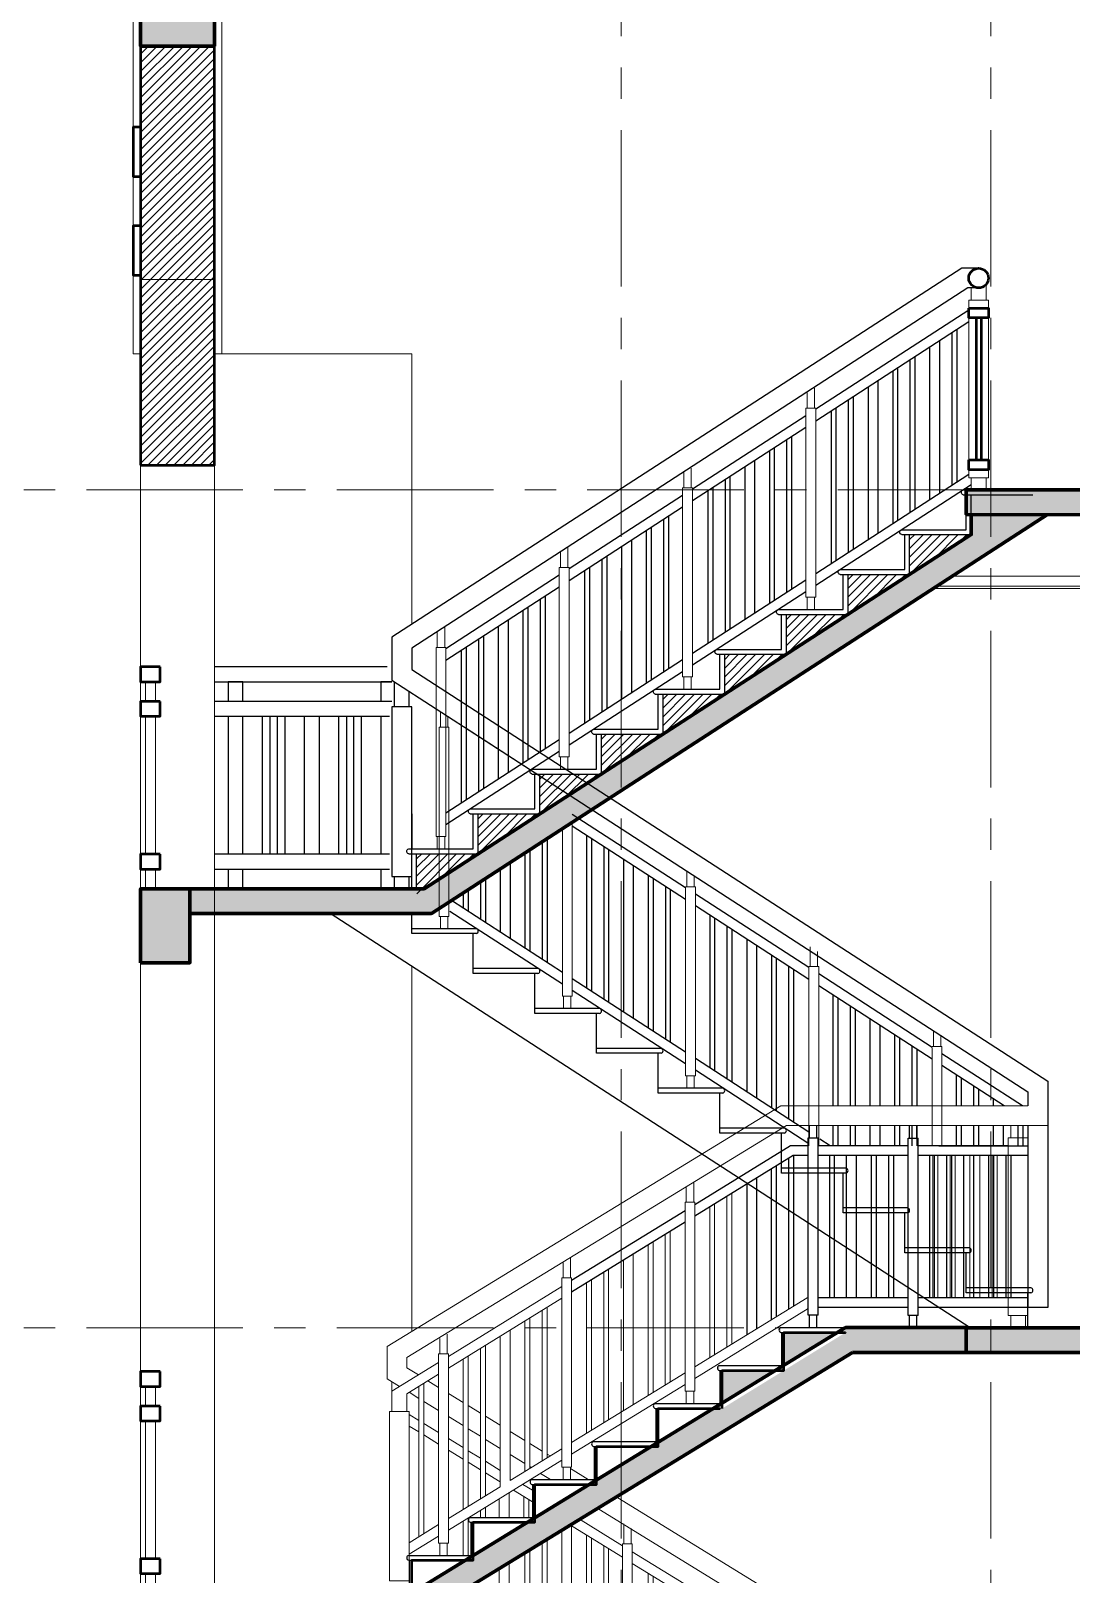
# Model space of a CAD drawing. Header units: inches. Extents: x 88947 to 296847, y 35049 to 161062.
# Drawn here: x 187375 to 191595, y 149508 to 155770 of the extents above; entities that cross this region are included whole.
import ezdxf
from ezdxf.xclip import XClip

# ---------------------------------------------------------------- set-up
doc = ezdxf.new("R2010")
doc.units = ezdxf.units.IN
doc.header["$MEASUREMENT"] = 0
doc.header["$XCLIPFRAME"] = 0
doc.linetypes.add('ACAD_ISO03W100', pattern=[30, 12, -18])
doc.linetypes.add('CENTER', pattern=[50.8, 31.75, -6.35, 6.35, -6.35])
for name, color, linetype, lineweight in [('DIM', 7, 'Continuous', 25), ('HACTH', 8, 'Continuous', 5), ('HATCH', 8, 'Continuous', 5), ('KHUNG 1', 6, 'Continuous', 70), ('KY HIEU', 4, 'Continuous', 25), ('NETMANH', 192, 'Continuous', 18), ('netthay', 254, 'Continuous', 25), ('NTHAY2', 51, 'Continuous', 25), ('THAY', 3, 'Continuous', 18), ('TRUC', 252, 'ACAD_ISO03W100', 13), ('TUONG', 4, 'Continuous', 50)]:
    doc.layers.add(name, color=color, linetype=linetype, lineweight=lineweight)
pattern_1 = [(45, (187820.045, 153978.24), (-17.67767, 17.67767), [])]

# ---------------------------------------------------------------- blocks, each defined once
blk = doc.blocks.new('A$C48460813')
at = {"layer": 'THAY'}
for points in [[(80, 840), (120, 840), (120, 760), (80, 760)], [(80, 700), (120, 700), (120, 140), (80, 140)], [(80, 80), (120, 80), (120, 0), (80, 0)]]:
    blk.add_lwpolyline(points, close=True, dxfattribs=at)
at = {"layer": 'TUONG'}
for points in [[(60, 900), (140, 900), (140, 840), (60, 840)], [(60, 760), (140, 760), (140, 700), (60, 700)], [(60, 140), (140, 140), (140, 80), (60, 80)]]:
    blk.add_lwpolyline(points, close=True, dxfattribs=at)
blk = doc.blocks.new('A$C321E587E')
at = {"layer": 'netthay'}
for p, q in [((-12.3, 154), (250, 154)), ((-12.3, 134), (250, 134)), ((-10, 134), (-10, 0))]:
    blk.add_line(p, q, dxfattribs=at)
blk.add_arc((-9.7, 144), 10.3, 104.44863, 255.55137, dxfattribs=at)
at = {"layer": 'TUONG'}
blk.add_lwpolyline([(0, -20), (0, 134), (250, 134), (250, 134)], dxfattribs=at)
blk = doc.blocks.new('A$C07F568BA')
at = {"layer": 'THAY'}
for points in [[(-15, 817.4), (-15, 879.2)], [(15, 817.4), (15, 897.7)], [(-20, 50), (-20, 817.4)], [(-20, 817.4), (20, 817.4)], [(20, 50), (20, 817.4)], [(20, 50), (-20, 50)], [(-15, 0), (-15, 50)], [(15, 0), (15, 50)]]:
    blk.add_lwpolyline(points, dxfattribs=at)
blk = doc.blocks.new('A$C20893CA2')
at = {"layer": 'THAY'}
for points in [[(380, 844.8), (380, 234.1)], [(400, 857.1), (400, 246.4)], [(250, 764.7), (250, 154)], [(310, 801.7), (310, 191)], [(330, 814), (330, 203.3)], [(130, 690.8), (130, 80.1)], [(150, 703.1), (150, 92.4)], [(210, 740.1), (210, 129.4)], [(60, 647.7), (60, 37)], [(80, 660), (80, 49.3)]]:
    blk.add_lwpolyline(points, dxfattribs=at)
blk = doc.blocks.new('A$C10AF0E8B')
at = {"layer": 'THAY'}
for points in [[(380, 844.8), (380, 234.1)], [(400, 857.1), (400, 246.4)], [(250, 764.7), (250, 154)], [(310, 801.7), (310, 191)], [(330, 814), (330, 203.3)], [(130, 690.8), (130, 80.1)], [(150, 703.1), (150, 92.4)], [(210, 740.1), (210, 129.4)], [(60, 647.7), (60, 37)], [(80, 660), (80, 49.3)]]:
    blk.add_lwpolyline(points, dxfattribs=at)
at = {"layer": 'NETMANH'}
blk.add_blockref('A$C07F568BA', (480, 158.9), dxfattribs=at)
blk = doc.blocks.new('A$C22336824')
blk.add_line((12.2, 141.9), (-270, 141.9))
for points in [[(12.2, 161.9), (-250, 161.9)], [(-20, -20), (-20, 141.9)], [(0, 0), (0, 141.9), (0, 141.9)]]:
    blk.add_lwpolyline(points)
blk.add_arc((9.7, 151.9), 10.3, 284.44863, 75.55137)
blk = doc.blocks.new('A$C775C7D07')
blk.add_line((12.2, 141.9), (-250, 141.9))
for points in [[(12.2, 161.9), (-250, 161.9)], [(0, -20), (0, 141.9), (0, 141.9)]]:
    blk.add_lwpolyline(points)
blk.add_arc((9.7, 151.9), 10.3, 284.44863, 75.55137)
blk = doc.blocks.new('A$C74974F73')
for points in [[(465, 489.7), (5, 787.6)], [(465, 442), (5, 739.9)], [(62.8, 702.5), (62.8, 83)], [(82.8, 689.6), (82.8, 70.1)], [(132.8, 657.2), (132.8, 37.7)], [(152.8, 644.2), (152.8, 24.2)], [(212.8, 605.4), (212.8, -14.1)], [(252.8, 579.5), (252.8, -40)], [(312.8, 540.6), (312.8, -78.9)], [(332.8, 527.7), (332.8, -91.9)], [(382.8, 495.3), (382.8, -124.2)], [(402.8, 482.3), (402.8, -137.2)], [(465, -177.5), (5, 120.4)], [(465, -225.2), (5, 72.8)]]:
    blk.add_lwpolyline(points)
blk = doc.blocks.new('A$C57A01009')
for points in [[(1600, 840), (-1600, 840), (-1600, 900), (1600, 900), (1600, 840), (1600, 840)], [(-1270, 760), (-1270, 840), (-1210, 840), (-1210, 760)], [(-590, 760), (-590, 840), (-650, 840), (-650, 760)], [(-30, 760), (-30, 840), (30, 840), (30, 760)], [(590, 760), (590, 840), (650, 840), (650, 760)], [(1270, 760), (1270, 840), (1210, 840), (1210, 760)], [(1600, 700), (-1600, 700), (-1600, 760), (1600, 760), (1600, 700), (1600, 700)], [(-1270, 140), (-1270, 700)], [(-1210, 700), (-1210, 140)], [(-650, 700), (-650, 140)], [(-590, 140), (-590, 700)], [(-30, 140), (-30, 700)], [(30, 700), (30, 140)], [(590, 140), (590, 700)], [(650, 700), (650, 140)], [(1210, 700), (1210, 140)], [(1270, 140), (1270, 700)], [(1600, 80), (-1600, 80), (-1600, 140), (1600, 140), (1600, 80), (1600, 80)], [(-1210, 80), (-1210, 0), (-1270, 0), (-1270, 80)], [(-650, 80), (-650, 0), (-590, 0), (-590, 80)], [(30, 80), (30, 0), (-30, 0), (-30, 80)], [(650, 80), (650, 0), (590, 0), (590, 80)], [(1210, 80), (1210, 0), (1270, 0), (1270, 80)]]:
    blk.add_lwpolyline(points)
for points in [[(-1580, 840), (-1550, 840), (-1550, 760), (-1580, 760)], [(1580, 840), (1550, 840), (1550, 760), (1580, 760)], [(-1580, 700), (-1520, 700), (-1520, 140), (-1580, 140)], [(-1440, 700), (-1410, 700), (-1410, 140), (-1440, 140)], [(-1380, 700), (-1350, 700), (-1350, 140), (-1380, 140)], [(-1130, 700), (-1100, 700), (-1100, 140), (-1130, 140)], [(-1070, 700), (-1040, 700), (-1040, 140), (-1070, 140)], [(-960, 700), (-900, 700), (-900, 140), (-960, 140)], [(-820, 700), (-790, 700), (-790, 140), (-820, 140)], [(-760, 700), (-730, 700), (-730, 140), (-760, 140)], [(-510, 700), (-480, 700), (-480, 140), (-510, 140)], [(-450, 700), (-420, 700), (-420, 140), (-450, 140)], [(-340, 700), (-280, 700), (-280, 140), (-340, 140)], [(-200, 700), (-170, 700), (-170, 140), (-200, 140)], [(-140, 700), (-110, 700), (-110, 140), (-140, 140)], [(140, 700), (110, 700), (110, 140), (140, 140)], [(200, 700), (170, 700), (170, 140), (200, 140)], [(340, 700), (280, 700), (280, 140), (340, 140)], [(450, 700), (420, 700), (420, 140), (450, 140)], [(510, 700), (480, 700), (480, 140), (510, 140)], [(760, 700), (730, 700), (730, 140), (760, 140)], [(820, 700), (790, 700), (790, 140), (820, 140)], [(960, 700), (900, 700), (900, 140), (960, 140)], [(1070, 700), (1040, 700), (1040, 140), (1070, 140)], [(1130, 700), (1100, 700), (1100, 140), (1130, 140)], [(1380, 700), (1350, 700), (1350, 140), (1380, 140)], [(1440, 700), (1410, 700), (1410, 140), (1440, 140)], [(1580, 700), (1520, 700), (1520, 140), (1580, 140)], [(-1580, 80), (-1550, 80), (-1550, 0), (-1580, 0)], [(1580, 80), (1550, 80), (1550, 0), (1580, 0)]]:
    blk.add_lwpolyline(points, close=True)
blk = doc.blocks.new('A$C385F0B91')
at = {"layer": 'THAY'}
for points in [[(0, 769.8), (0, 819.8)], [(60, 769.8), (60, 833.4)], [(-10, 769.8), (-10, 50), (70, 50), (70, 769.8)], [(-10, 769.8), (70, 769.8)], [(0, 0), (0, 50)], [(60, 0), (60, 50)]]:
    blk.add_lwpolyline(points, dxfattribs=at)
at = {"layer": 'TUONG'}
for points in [[(-10, 738), (70, 738), (70, 698), (-10, 698)], [(-10, 121.8), (70, 121.8), (70, 81.8), (-10, 81.8)]]:
    blk.add_lwpolyline(points, close=True, dxfattribs=at)
for points in [[(20, 698), (20, 121.8)], [(40, 698), (40, 121.8)]]:
    blk.add_lwpolyline(points, dxfattribs=at)
blk.add_circle((30, 859.8), 40, dxfattribs=at)

msp = doc.modelspace()

# ---------------------------------------------------------------- hatches: boundary and pattern name
at = {"layer": 'HACTH'}
h = msp.add_hatch(dxfattribs=at)
h.set_pattern_fill('ANSI31', color=256, scale=200, style=0)
h.set_pattern_definition(pattern_1)
h.paths.add_polyline_path([(187820, 154007.7), (188120, 154007.7), (188120, 155707.7), (187820, 155707.7)])
h = msp.add_hatch(dxfattribs=at)
h.set_pattern_fill('ANSI31', color=256, scale=200, style=0)
h.set_pattern_definition(pattern_1)
h.paths.add_polyline_path([(187820, 154007.7), (188120, 154007.7), (188120, 155707.7), (187820, 155707.7)])
h = msp.add_hatch(dxfattribs=at)
h.set_pattern_fill('ANSI31', color=256, scale=200, style=0)
h.set_pattern_definition([(45, (190940.025, 153563.717), (-17.6777, 17.6777), [])])
h.paths.add_polyline_path([(191190, 153725.6), (190940, 153725.6), (190940, 153563.7), (190940, 153563.7)])
h = msp.add_hatch(dxfattribs=at)
h.set_pattern_fill('ANSI31', color=256, scale=200, style=0)
h.set_pattern_definition([(45, (190690.027, 153401.812), (-17.6777, 17.6777), [])])
h.paths.add_polyline_path([(190940, 153563.7), (190690, 153563.7), (190690, 153401.8), (190690, 153401.8)])
h = msp.add_hatch(dxfattribs=at)
h.set_pattern_fill('ANSI31', color=256, scale=200, style=0)
h.set_pattern_definition([(45, (190440.03, 153239.907), (-17.6777, 17.6777), [])])
h.paths.add_polyline_path([(190690, 153401.8), (190440, 153401.8), (190440, 153239.9), (190440, 153239.9)])
h = msp.add_hatch(dxfattribs=at)
h.set_pattern_fill('ANSI31', color=256, scale=200, style=0)
h.set_pattern_definition([(45, (190190.032, 153078.003), (-17.6777, 17.6777), [])])
h.paths.add_polyline_path([(190440, 153239.9), (190190, 153239.9), (190190, 153078), (190190, 153078)])
h = msp.add_hatch(dxfattribs=at)
h.set_pattern_fill('ANSI31', color=256, scale=200, style=0)
h.set_pattern_definition([(45, (189940.035, 152916.098), (-17.6777, 17.6777), [])])
h.paths.add_polyline_path([(190190, 153078), (189940, 153078), (189940, 152916.1), (189940, 152916.1)])
h = msp.add_hatch(dxfattribs=at)
h.set_pattern_fill('ANSI31', color=256, scale=200, style=0)
h.set_pattern_definition([(45, (189690.038, 152754.193), (-17.6777, 17.6777), [])])
h.paths.add_polyline_path([(189940, 152916.1), (189690, 152916.1), (189690, 152754.2), (189690, 152754.2)])
h = msp.add_hatch(dxfattribs=at)
h.set_pattern_fill('ANSI31', color=256, scale=200, style=0)
h.set_pattern_definition([(45, (189440.04, 152592.288), (-17.6777, 17.6777), [])])
h.paths.add_polyline_path([(189690, 152754.2), (189440, 152754.2), (189440, 152592.3), (189440, 152592.3)])
h = msp.add_hatch(dxfattribs=at)
h.set_pattern_fill('ANSI31', color=256, scale=200, style=0)
h.set_pattern_definition([(45, (189190.043, 152430.384), (-17.6777, 17.6777), [])])
h.paths.add_polyline_path([(189440, 152592.3), (189190, 152592.3), (189190, 152430.4), (189190, 152430.4)])
h = msp.add_hatch(dxfattribs=at)
h.set_pattern_fill('ANSI31', color=256, scale=200, style=0)
h.set_pattern_definition([(45, (188940.045, 152268.48), (-17.6777, 17.6777), [])])
h.paths.add_polyline_path([(189190, 152430.4), (188940, 152430.4), (188940, 152268.5), (188940, 152268.5)])
at = {"layer": 'KHUNG 1'}
msp.add_hatch(color=256, dxfattribs=at).paths.add_polyline_path([(191190, 153806.6), (191190, 153725.6), (188970.9, 152288.5), (188020, 152288.5), (188020, 152188.5), (189000.5, 152188.5), (191499.1, 153806.6)])
h = msp.add_hatch(color=256, dxfattribs=at)
h.paths.add_polyline_path([(190707.7, 150407.5), (191170, 150407.5), (191170, 150507.8), (190680, 150507.8), (188917.9, 149429.5), (188020, 149429.5), (188020, 149329.5), (188946, 149329.5)])
edge = h.paths.add_edge_path(flags=17)
edge.add_line((190417.8, 150507.8), (190680, 150507.8))
edge = h.paths.add_edge_path(flags=17)
edge.add_line((190417.8, 150487.8), (190680, 150487.8))
edge = h.paths.add_edge_path(flags=17)
edge.add_arc((190420.4, 150497.8), 10.3, 104.44863, 255.55137)
edge = h.paths.add_edge_path(flags=17)
edge.add_line((190420, 150487.8), (190420, 150353.8))
edge = h.paths.add_edge_path(flags=16)
edge.add_line((190430, 150333.8), (190430, 150487.8))
edge.add_line((190430, 150487.8), (190680, 150487.8))
edge = h.paths.add_edge_path(flags=17)
edge.add_line((190167.8, 150353.8), (190430, 150353.8))
edge = h.paths.add_edge_path(flags=17)
edge.add_line((190167.8, 150333.8), (190430, 150333.8))
edge = h.paths.add_edge_path(flags=17)
edge.add_arc((190170.4, 150343.8), 10.3, 104.44863, 255.55137)
edge = h.paths.add_edge_path(flags=17)
edge.add_line((190170, 150333.8), (190170, 150199.8))
edge = h.paths.add_edge_path(flags=16)
edge.add_line((190180, 150179.8), (190180, 150333.8))
edge.add_line((190180, 150333.8), (190430, 150333.8))

# ---------------------------------------------------------------- linework, layer by layer
at = {"layer": 'HATCH'}
for points in [[(191112.9, 153556.5), (192721.1, 153556.5)], [(191051.1, 153516.5), (192761.1, 153516.5)]]:
    msp.add_lwpolyline(points, dxfattribs=at)
at = {"layer": 'KHUNG 1'}
for points in [[(188120, 155707.7), (187820, 155707.7), (187820, 156007.7), (188120, 156007.7)], [(197570, 153806.1), (191170, 153807.5), (191170, 153907.5), (197570, 153907.9)], [(187820, 151988.5), (188020, 151988.5), (188020, 152288.5), (187820, 152288.5)], [(190707.7, 150407.5), (191170, 150407.5), (191170, 150507.8), (190680, 150507.8), (188917.9, 149429.5), (188020, 149429.5), (188020, 149329.5), (188946, 149329.5), (190707.7, 150407.5)], [(191170, 150407.5), (196170, 150407.5), (196170, 150507.5), (191170, 150507.5)]]:
    msp.add_lwpolyline(points, close=True, dxfattribs=at)
for points in [[(188020, 152188.5), (189000.5, 152188.5), (191499.1, 153806.6)], [(188020, 152288.5), (188970.9, 152288.5), (191190, 153725.6), (191190, 153806.6)]]:
    msp.add_lwpolyline(points, dxfattribs=at)
for points in [[(188120, 156007.7), (187820, 156007.7), (188120, 155707.7), (187820, 155707.7)], [(197570, 153907.9), (191170, 153907.5), (197570, 153806.1), (191170, 153807.5)], [(187820, 152288.5), (188020, 152288.5), (187820, 151988.5), (188020, 151988.5)], [(191170, 150507.5), (196170, 150507.5), (191170, 150407.5), (196170, 150407.5)]]:
    msp.add_solid(points, dxfattribs=at)
at = {"layer": 'NTHAY2'}
for points in [[(191220, 154806.4), (191152.3, 154806.4), (188840, 153308.9), (188840, 153135.3), (189559.3, 152669.5)], [(191220, 154726.4), (191175.9, 154726.4), (188920, 153265.4), (188920, 153178.8), (191500, 151508), (191500, 150589.3), (190974.5, 150589.3)], [(190558.9, 154235.3), (191180, 154637.5)], [(190558.9, 154187.6), (191180, 154589.9)], [(191131.2, 154558.2), (191131.2, 153938.7)], [(191021.2, 154487), (191021.2, 153867.5)], [(191061.2, 154512.9), (191061.2, 153893.4)], [(191111.2, 154545.3), (191111.2, 153925.8)], [(190941.2, 154435.2), (190941.2, 153815.7)], [(190961.2, 154448.2), (190961.2, 153828.6)], [(190871.2, 154389.9), (190871.2, 153769.8)], [(190891.2, 154402.8), (190891.2, 153783.3)], [(190771.2, 154325.1), (190771.2, 153705.6)], [(190811.2, 154351), (190811.2, 153731.5)], [(190641.2, 154240.9), (190641.2, 153621.4)], [(190691.2, 154273.3), (190691.2, 153653.8)], [(190711.2, 154286.2), (190711.2, 153666.7)], [(190621.2, 154228), (190621.2, 153608.4)], [(190558.9, 153568.1), (191180, 153970.4)], [(190558.9, 153520.5), (191190, 153929.2)], [(188850, 153026.5), (188850, 153128.8)], [(188910, 153026.5), (188910, 153090)], [(188840, 153026.5), (188840, 152338.5), (188920, 152338.5), (188920, 153026.5), (188840, 153026.5)], [(189141.2, 152940.3), (191420, 151464.5), (191420, 151407.3)], [(188920, 152592.3), (188920, 152450.4)], [(188850, 152288.5), (188850, 152338.5)], [(188910, 152288.5), (188910, 152338.5)], [(191185.2, 150507.5), (188589.6, 152188.5), (188020, 152188.5)], [(190533.9, 151277.3), (190533.9, 151327.3)], [(190563.9, 151277.3), (190563.9, 151327.3)], [(190939.5, 151277), (190939.5, 151327)], [(190969.5, 151277), (190969.5, 151327)], [(191420, 151327.3), (191420, 150589.3)], [(190528.9, 151245.6), (190456.7, 151245.6), (190068.9, 151006.7)], [(190528.9, 150557.8), (190528.9, 151277.3)], [(190528.9, 151277.3), (190568.9, 151277.3)], [(190568.9, 150557.8), (190568.9, 151277.3)], [(190934.5, 151245.6), (190568.9, 151245.6)], [(190934.5, 150557.5), (190934.5, 151277)], [(190934.5, 151277), (190974.5, 151277)], [(190974.5, 150557.5), (190974.5, 151277)], [(191340, 151245.6), (190974.5, 151245.6)], [(191058.9, 151245.6), (191420, 151245.6)], [(190528.9, 151205.6), (190468.1, 151205.6), (190068.9, 150959.7)], [(190448.9, 151193.8), (190448.9, 150583)], [(190468.9, 151206.1), (190468.9, 150595.4)], [(190934.5, 151205.6), (190568.9, 151205.6)], [(190614.5, 151205.6), (190614.5, 150629.3)], [(190634.5, 151205.6), (190634.5, 150629.3)], [(190684.5, 150629.3), (190684.5, 151205.6)], [(190724.5, 150629.3), (190724.5, 151205.6)], [(190784.5, 151205.6), (190784.5, 150629.3)], [(190804.5, 151205.6), (190804.5, 150629.3)], [(190854.5, 151205.6), (190854.5, 150629.3)], [(190874.5, 151205.6), (190874.5, 150629.3)], [(191420, 151205.6), (190974.5, 151205.6)], [(191020, 151205.6), (191020, 150629.3)], [(191040, 151205.6), (191040, 150629.3)], [(191090, 151205.6), (191090, 150629.3)], [(191110, 151205.6), (191110, 150629.3)], [(191160, 150629.3), (191160, 151205.6)], [(191200, 150629.3), (191200, 151205.6)], [(191260, 151205.6), (191260, 150629.3)], [(191280, 151205.6), (191280, 150629.3)], [(191330, 151205.6), (191330, 150629.3)], [(191350, 151205.6), (191350, 150629.3)], [(190318.9, 151113.7), (190318.9, 150503)], [(190378.9, 151150.7), (190378.9, 150539.9)], [(190398.9, 151163), (190398.9, 150552.2)], [(190278.9, 151089.1), (190278.9, 150478.3)], [(190028.9, 150982), (189568.9, 150698.7)], [(190028.9, 150935.1), (189568.9, 150651.7)], [(190934.5, 150629.3), (190568.9, 150629.3)], [(191420, 150629.3), (190974.5, 150629.3)], [(190568.9, 150557.8), (190528.9, 150557.8)], [(190533.9, 150507.8), (190533.9, 150557.8)], [(190563.9, 150507.8), (190563.9, 150557.8)], [(190934.5, 150589.3), (190568.9, 150589.3)], [(190934.5, 150589.3), (190808.9, 150589.3)], [(190974.5, 150557.5), (190934.5, 150557.5)], [(190939.5, 150507.5), (190939.5, 150557.5)], [(190969.5, 150507.5), (190969.5, 150557.5)], [(191340, 150589.3), (190974.5, 150589.3)]]:
    msp.add_lwpolyline(points, dxfattribs=at)
at = {"layer": 'THAY'}
for points in [[(188150, 154458.8), (188150, 156383.4), (187790, 156383.4), (187790, 154458.8), (187820, 154458.8)], [(187790, 155178.2), (187790, 154978.2)], [(188120, 147207.5), (188120, 154760.8), (187820, 154760.8), (187820, 147207.5), (188120, 147207.5), (188120, 147207.5)], [(188120, 154458.8), (188150, 154458.8)], [(188120, 154458.6), (188920, 154458.6)], [(188920, 154458.6), (188920, 153360.7)], [(191037.2, 153507.5), (192770.1, 153507.5)], [(188920, 151974.5), (188920, 150491.9)], [(191420, 151407.3), (190418, 151407.3), (188820, 150430.8), (188820, 150300.2), (188871.1, 150268.8)], [(188947.3, 150315.8), (188900, 150344.9), (188900, 150386), (190440.5, 151327.3), (191500, 151327.3)], [(190533.9, 151277.3), (190533.9, 151327.3)], [(190563.9, 151277.3), (190563.9, 151327.3)], [(190939.5, 151277), (190939.5, 151327)], [(190969.5, 151277), (190969.5, 151327)], [(191350, 151277.3), (191350, 151327.3)], [(190528.9, 151245.6), (190456.7, 151245.6), (190068.9, 151006.7)], [(190528.9, 150557.8), (190528.9, 151277.3)], [(190528.9, 151277.3), (190568.9, 151277.3)], [(190568.9, 150557.8), (190568.9, 151277.3)], [(190934.5, 151245.6), (190568.9, 151245.6)], [(190934.5, 150557.5), (190934.5, 151277)], [(190934.5, 151277), (190974.5, 151277)], [(190974.5, 150557.5), (190974.5, 151277)], [(191340, 151245.6), (190974.5, 151245.6)], [(191340, 151277.3), (191340, 150557.5), (191420, 150557.5), (191420, 151277.3)], [(191340, 151277.3), (191420, 151277.3)], [(190528.9, 151205.6), (190468.1, 151205.6), (190068.9, 150959.7)], [(190448.9, 151193.8), (190448.9, 150583)], [(190468.9, 151206.1), (190468.9, 150595.4)], [(190934.5, 151205.6), (190568.9, 151205.6)], [(190614.5, 151205.6), (190614.5, 150629.3)], [(190634.5, 151205.6), (190634.5, 150629.3)], [(190684.5, 150629.3), (190684.5, 151205.6)], [(190724.5, 150629.3), (190724.5, 151205.6)], [(190784.5, 151205.6), (190784.5, 150629.3)], [(190804.5, 151205.6), (190804.5, 150629.3)], [(190854.5, 151205.6), (190854.5, 150629.3)], [(190874.5, 151205.6), (190874.5, 150629.3)], [(191340, 151205.6), (190974.5, 151205.6)], [(191034.5, 151205.6), (191034.5, 150629.3)], [(191054.5, 151205.6), (191054.5, 150629.3)], [(191104.5, 151205.6), (191104.5, 150629.3)], [(191124.5, 151205.6), (191124.5, 150629.3)], [(191184.5, 150629.3), (191184.5, 151205.6)], [(191224.5, 150629.3), (191224.5, 151205.6)], [(191274.5, 151205.6), (191274.5, 150629.3)], [(191294.5, 151205.6), (191294.5, 150629.3)], [(190318.9, 151113.7), (190318.9, 150503)], [(190378.9, 151150.7), (190378.9, 150539.9)], [(190398.9, 151163), (190398.9, 150552.2)], [(190218.9, 151052.1), (190218.9, 150441.4)], [(190278.9, 151089.1), (190278.9, 150478.3)], [(190028.9, 150982), (189568.9, 150698.7)], [(190128.9, 150996.7), (190128.9, 150385.9)], [(190148.9, 151009), (190148.9, 150398.2)], [(190198.9, 151039.8), (190198.9, 150429)], [(190028.9, 150935.1), (189568.9, 150651.7)], [(189528.9, 150674), (189068.9, 150390.7)], [(189528.9, 150627.1), (189068.9, 150343.7)], [(190528.9, 150629.3), (190524, 150629.3), (190068.9, 150349)], [(190934.5, 150629.3), (190568.9, 150629.3)], [(191340, 150629.3), (190974.5, 150629.3)], [(189398.9, 150547), (189398.9, 149936.2)], [(189448.9, 150577.8), (189448.9, 149967)], [(189468.9, 150590.1), (189468.9, 149979.4)], [(190528.9, 150585.3), (190068.9, 150302)], [(190568.9, 150557.8), (190528.9, 150557.8)], [(190533.9, 150507.8), (190533.9, 150557.8)], [(190563.9, 150507.8), (190563.9, 150557.8)], [(190934.5, 150589.3), (190568.9, 150589.3)], [(190974.5, 150557.5), (190934.5, 150557.5)], [(190939.5, 150507.5), (190939.5, 150557.5)], [(190969.5, 150507.5), (190969.5, 150557.5)], [(191340, 150589.3), (190974.5, 150589.3)], [(191350, 150507.5), (191350, 150557.5)], [(191410, 150507.5), (191410, 150557.5)], [(189063.9, 150401.3), (189063.9, 150481.6)], [(189318.9, 150497.7), (189318.9, 149887)], [(189378.9, 150534.7), (189378.9, 149923.9)], [(189033.9, 150401.3), (189033.9, 150463.1)], [(189198.9, 150423.8), (189198.9, 149813)], [(189218.9, 150436.1), (189218.9, 149825.4)], [(189278.9, 150473.1), (189278.9, 149862.3)], [(189028.9, 150366), (188840, 150249.7)], [(189028.9, 149633.8), (189028.9, 150401.3)], [(189028.9, 150401.3), (189068.9, 150401.3)], [(189068.9, 149633.8), (189068.9, 150401.3)], [(189128.9, 150380.7), (189128.9, 149769.9)], [(189148.9, 150393), (189148.9, 149782.2)], [(189028.9, 150319.1), (188900, 150239.7)], [(188985.5, 150292.3), (189028.9, 150265.5)], [(190028.9, 150324.3), (189568.9, 150041)], [(188840, 150167.9), (188840, 150287.9)], [(188900, 150167.9), (188900, 150239.7)], [(188909.2, 150245.3), (188948.9, 150220.8)], [(188948.9, 150269.8), (188948.9, 149659)], [(188968.9, 150282.1), (188968.9, 149671.4)], [(189068.9, 150240.9), (189128.9, 150203.9)], [(190028.9, 150277.3), (189568.9, 149994)], [(188830, 150167.9), (188830, 149479.8), (188910, 149479.8), (188910, 150167.9), (188830, 150167.9)], [(188968.9, 150208.5), (189028.9, 150171.6)], [(189148.9, 150191.6), (189198.9, 150160.8)], [(188910, 150155.6), (188948.9, 150131.6)], [(188910, 150108.6), (188948.9, 150084.7)], [(188968.9, 150119.3), (189028.9, 150082.4)], [(189068.9, 150146.9), (189128.9, 150110)], [(189218.9, 150148.5), (189278.9, 150111.5)], [(188968.9, 150072.3), (189028.9, 150035.4)], [(189068.9, 150057.7), (189128.9, 150020.8)], [(189148.9, 150097.6), (189198.9, 150066.8)], [(189218.9, 150054.5), (189278.9, 150017.6)], [(189318.9, 150086.9), (189378.9, 150049.9)], [(189068.9, 150010.7), (189128.9, 149973.8)], [(189148.9, 150008.4), (189198.9, 149977.6)], [(189528.9, 150016.3), (189318.9, 149887)], [(189318.9, 149992.9), (189378.9, 149956)], [(189398.9, 150037.6), (189448.9, 150006.8)], [(189468.9, 149994.5), (189481.2, 149986.9)], [(189528.9, 149969.3), (189068.9, 149686)], [(189148.9, 149961.5), (189198.9, 149930.7)], [(189218.9, 149965.3), (189278.9, 149928.4)], [(189218.9, 149918.3), (189278.9, 149881.4)], [(189398.9, 149943.6), (189404.9, 149939.9)], [(189443, 149916.4), (189483, 149891.8)], [(189563.9, 149936), (189635.5, 149891.8)], [(189278.9, 149862.3), (189068.9, 149733)], [(189370.7, 149871.9), (189410, 149847.6)], [(189275, 149737.8), (189275, 149813)], [(189315, 149737.8), (189315, 149837.6)], [(189332.5, 149848.4), (189410, 149800.6)], [(189375, 149822.2), (189375, 149737.8)], [(189395, 149809.9), (189395, 149737.8)], [(189745.2, 149824.3), (191500, 148743.3), (191500, 148593.9), (190083.9, 147721.6)], [(189148.9, 149735.3), (189148.9, 149583.8)], [(189198.9, 149766.1), (189198.9, 149737.8)], [(189218.9, 149778.4), (189218.9, 149737.8)], [(189596, 149733.1), (189775, 149622.8)], [(189668.7, 149777.5), (191500, 148649.3)], [(189028.9, 149708.3), (188910, 149635.1)], [(189128.9, 149722.9), (189128.9, 149583.8)], [(189557.7, 149709.7), (189775, 149575.8)], [(189028.9, 149661.3), (188910, 149588.1)], [(189068.9, 149633.8), (189028.9, 149633.8)], [(189033.9, 149583.8), (189033.9, 149633.8)], [(189063.9, 149583.8), (189063.9, 149633.8)], [(189315, 149171.5), (189315, 149561.4)], [(189815, 149598.1), (190275, 149314.8)], [(189815, 149551.1), (190275, 149267.8)], [(189275, 149171.5), (189275, 149536.9)]]:
    msp.add_lwpolyline(points, dxfattribs=at)
at = {"layer": 'TRUC', "linetype": 'CENTER', "ltscale": 20}
for points in [[(189770, 157399.1), (189770, 145872.1)], [(191270, 157399.1), (191270, 145872.1)], [(201443.4, 153907.5), (184968, 153907.5)], [(201443.4, 150507.5), (184968, 150507.5)]]:
    msp.add_lwpolyline(points, dxfattribs=at)
at = {"layer": 'TUONG'}
msp.add_lwpolyline([(187820, 154007.7), (188120, 154007.7), (188120, 155707.7), (187820, 155707.7)], close=True, dxfattribs=at)
for points in [[(187820, 155378.2), (187790, 155378.2), (187790, 155178.2), (187820, 155178.2)], [(187820, 154978.2), (187790, 154978.2), (187790, 154778.2), (187820, 154778.2)]]:
    msp.add_lwpolyline(points, dxfattribs=at)

# ---------------------------------------------------------------- block references
at = {"layer": 'DIM', "xscale": -1}
for p in [(187960, 152288.5), (187960, 149429.5), (187960, 149429.5)]:
    msp.add_blockref('A$C48460813', p, dxfattribs=at)
at = {"layer": 'KY HIEU', "xscale": -1}
for p in [(191170, 153745.6), (190920, 153583.7), (190670, 153421.8), (190420, 153259.9), (190170, 153098), (189920, 152936.1), (189670, 152774.2), (189420, 152612.3), (189170, 152450.4)]:
    msp.add_blockref('A$C22336824', p, dxfattribs=at)
at = {"layer": 'KY HIEU'}
ref = msp.add_blockref('A$C22336824', (188920, 152288.5), dxfattribs=dict(at, xscale=-1))
XClip(ref).set_block_clipping_path([(-349.3523575228, 0), (92.0884541974, 270.9750839617)])
for p in [(190430, 150353.8), (190180, 150199.8), (189920, 150045.8), (189670, 149891.8), (189420, 149737.8), (189170, 149583.8), (188920, 149429.8)]:
    msp.add_blockref('A$C321E587E', p, dxfattribs=at)
at = {"layer": 'NETMANH'}
for name, p in [('A$C385F0B91', (191190, 153906.6)), ('A$C10AF0E8B', (189568.9, 150041)), ('A$C07F568BA', (189548.9, 149891.8))]:
    msp.add_blockref(name, p, dxfattribs=at)
ref = msp.add_blockref('A$C20893CA2', (189778.9, 148962.6), dxfattribs=dict(at, xscale=-1))
XClip(ref).set_block_clipping_path([(718.9331261263, 442.8628057249), (110.2616212692, 814.8287253529), (-119.3529671947, 673.3861388437), (-89.8453482602, -149.1174406127), (635.9877575007, -149.1174406127)])
at = {"layer": 'NETMANH', "extrusion": (0, 0, -1), "zscale": -1}
msp.add_blockref('A$C07F568BA', (-189795, 148813.5), dxfattribs=at)
at = {"layer": 'NETMANH', "xscale": -1}
msp.add_blockref('A$C20893CA2', (190278.9, 148654.6), dxfattribs=at)
at = {"layer": 'NTHAY2'}
for name, p in [('A$C07F568BA', (190538.9, 153421.8)), ('A$C07F568BA', (190038.9, 153098)), ('A$C07F568BA', (189538.9, 152774.2)), ('A$C07F568BA', (189038.9, 152450.4)), ('A$C74974F73', (189566.2, 151802.8)), ('A$C74974F73', (190066.2, 151479)), ('A$C775C7D07', (189170, 151964.7)), ('A$C775C7D07', (189420, 151802.8)), ('A$C775C7D07', (189670, 151640.9)), ('A$C775C7D07', (189920, 151479)), ('A$C775C7D07', (190170, 151317.1)), ('A$C775C7D07', (190420, 151155.1)), ('A$C775C7D07', (190670, 150993.2)), ('A$C775C7D07', (190920, 150831.3)), ('A$C775C7D07', (191170, 150669.4))]:
    msp.add_blockref(name, p, dxfattribs=at)
at = {"layer": 'NTHAY2', "xscale": -1}
for p in [(190523.9, 153421.8), (190023.9, 153098)]:
    msp.add_blockref('A$C74974F73', p, dxfattribs=at)
at = {"layer": 'NTHAY2', "extrusion": (0, 0, -1), "zscale": -1}
msp.add_blockref('A$C74974F73', (-189523.9, 152774.2), dxfattribs=at)
at = {"layer": 'NTHAY2', "extrusion": (0, 0, -1)}
ref = msp.add_blockref('A$C57A01009', (-188825, 152288.5), dxfattribs=dict(at, zscale=-1))
XClip(ref).set_block_clipping_path([(705.0000771388, 1076.6586690627), (-94.9998910965, 1076.6586571925), (5.0000880238, 1023.392406538), (5.0000880238, 869.3506832582), (-14.9999141623, 857.0306819102), (-14.9999141623, 737.0270004446), (-4.9999141623, 737.0270004446), (-4.9999141623, 48.9801156033), (-14.9999141623, 48.9801156033), (-14.9999141623, -1.341330759), (705.0000771388, -1.341330759), (705.0001332673, 1076.6586690627)])
ref = msp.add_blockref('A$C07F568BA', (-189051.2, 152126.6), dxfattribs=dict(at, zscale=-1))
XClip(ref).set_block_clipping_path([(15, 881.7351405759), (-101.5276362458, 806.2696238523), (-48.4060381825, 0), (104.8019452846, 0), (82.1723622075, 925.2372417671)])
ref = msp.add_blockref('A$C07F568BA', (-189551.2, 151802.8), dxfattribs=dict(at, zscale=-1))
XClip(ref).set_block_clipping_path([(82.2500004116, 689.0865331557), (-100.1099671145, 807.1877333769), (-83.9087400813, -20.0000000019), (105.9361008446, -0.0000000019)])
at = {"layer": 'NTHAY2'}
ref = msp.add_blockref('A$C74974F73', (189066.2, 152126.6), dxfattribs=at)
XClip(ref).set_block_clipping_path([(5, 107.6834539101), (465.0000005491, 405.5917772314), (470.0000005491, -323.8095238114), (49.6010819734, -323.8095238114)])
at = {"layer": 'NTHAY2', "extrusion": (0, 0, -1)}
ref = msp.add_blockref('A$C07F568BA', (-190051.2, 151479), dxfattribs=dict(at, zscale=-1))
XClip(ref).set_block_clipping_path([(15, 881.7351405759), (-101.5276362458, 806.2696238523), (-48.4060381825, 0), (104.8019452846, 0), (82.1723622075, 925.2372417671)])
at = {"layer": 'NTHAY2'}
ref = msp.add_blockref('A$C775C7D07', (188920, 152126.6), dxfattribs=at)
XClip(ref).set_block_clipping_path([(-162.4679942837, -226.6502655645), (444.9102169041, 61.9047619048)])
at = {"layer": 'NTHAY2', "extrusion": (0, 0, -1)}
ref = msp.add_blockref('A$C07F568BA', (-190551.2, 151155.1), dxfattribs=dict(at, zscale=-1))
XClip(ref).set_block_clipping_path([(-178.8312199468, 90.4761904762), (87.724289028, 1116.0977344764)])
at = {"layer": 'NTHAY2'}
ref = msp.add_blockref('A$C74974F73', (190566.2, 151155.1), dxfattribs=at)
XClip(ref).set_block_clipping_path([(-137.9270961439, 252.3809523809), (465.0000005491, 1376.3744804387)])
at = {"layer": 'NTHAY2', "extrusion": (0, 0, -1)}
ref = msp.add_blockref('A$C07F568BA', (-191051.2, 150831.3), dxfattribs=dict(at, zscale=-1))
XClip(ref).set_block_clipping_path([(15, 881.7351405746), (-49.5823355862, 839.9103899553), (-49.5823355862, 414.2857142857), (48.2906798294, 414.2857142857)])
at = {"layer": 'NTHAY2'}
ref = msp.add_blockref('A$C74974F73', (191066.2, 150831.3), dxfattribs=at)
XClip(ref).set_block_clipping_path([(5, 576.1904761905), (518.1220775576, 1121.2594974229)])
ref = msp.add_blockref('A$C74974F73', (190566.2, 151155.1), dxfattribs=at)
XClip(ref).set_block_clipping_path([(8.8950727517, 90.4278372024), (465.0000005491, 172.3809523809)])
ref = msp.add_blockref('A$C74974F73', (191066.2, 150831.3), dxfattribs=at)
XClip(ref).set_block_clipping_path([(5, 414.2373610393), (353.8750004118, 496.1904761905)])
ref = msp.add_blockref('A$C775C7D07', (191420, 150507.5), dxfattribs=at)
XClip(ref).set_block_clipping_path([(-615.5625278149, -0.0000000105), (145.6001243558, 292.6183609344)])

doc.saveas('drawing.dxf')
